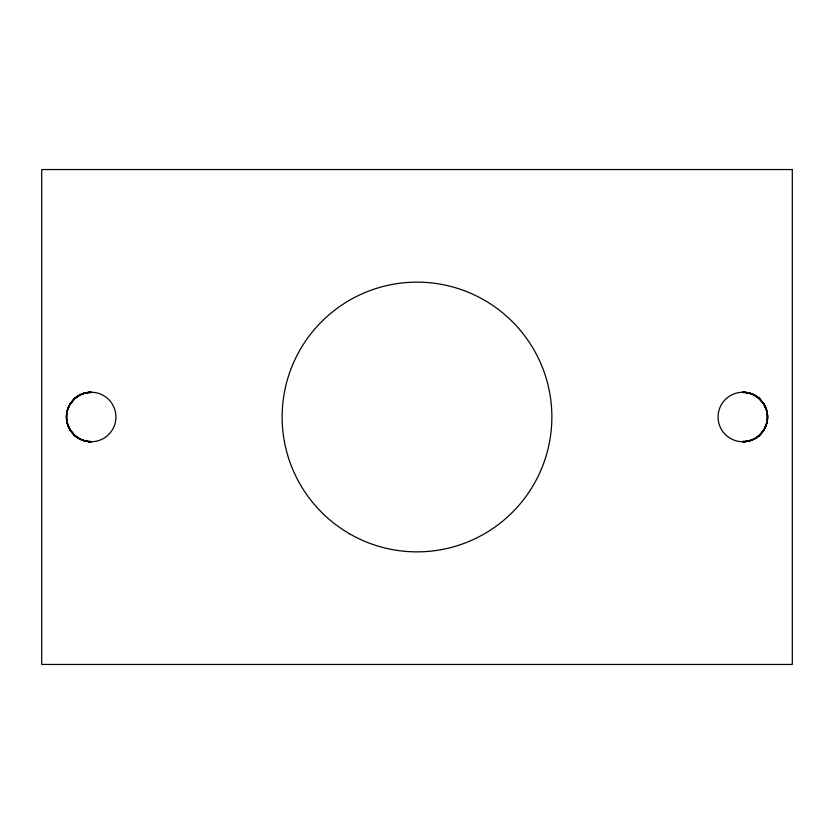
<?xml version="1.0" encoding="UTF-8"?>
<svg xmlns="http://www.w3.org/2000/svg" width="834" height="834" viewBox="0 0 834 834"><rect width="100%" height="100%" fill="white"/><g stroke="black" fill="none" stroke-linecap="round" stroke-linejoin="round"><path stroke-width="1.25" d="M67.012 411.725C68.847 402.916 75.884 395.493 84.568 393.158M766.988 422.275L764.309 429.249L759.586 435.192M67.106 411.35L69.472 405.157M766.894 422.65L764.538 428.843M67.168 411.068L67.356 410.37M766.832 422.932C764.997 430.563 759.294 437.12 751.987 439.977A46.423 32.828 90 0 1 747.691 441.259A49.039 34.621 -88.6 0 1 742.813 441.739L744.345 441.697M67.241 410.766L69.702 404.719L74.528 398.715M766.759 423.234L765.946 425.799M67.554 409.682L68.555 407.013M765.935 425.799L762.474 432.012L757.189 437.141M69.076 405.908L74.56 398.683L82.013 394.023A46.423 32.828 -90 0 1 86.309 392.741A49.018 34.663 -90 0 1 91.187 392.261L89.655 392.303M69.795 404.563L70.139 404M764.205 429.437L760.055 434.743L754.853 438.621M69.702 404.73L73.288 399.924L77.499 396.39M754.374 438.882L749.432 440.842M85.579 392.897L88.633 392.387M748.432 441.103L745.367 441.613M742.813 392.251L744.355 392.251L742.813 392.251A49.018 34.663 90 0 1 747.691 392.741A46.423 32.828 90 0 1 751.987 394.013L758.992 398.287L764.205 404.563M89.655 441.697L91.187 441.749A49.039 34.621 88.6 0 1 86.309 441.196A46.423 32.828 -90 0 1 82.013 439.977L75.008 435.713L69.795 429.437M745.367 392.387L748.432 392.897M88.633 441.613L85.579 441.103M749.432 393.158C757.387 395.306 764.007 401.707 766.415 409.588M84.568 440.842L79.637 438.882M79.157 438.621C73.131 435.296 68.649 429.354 67.095 422.65M756.501 396.39L763.141 402.895L766.905 411.35M76.624 436.995L77.499 437.61A45.745 32.349 -90 0 0 91.187 441.645M76.624 437.006L70.859 431.105L67.168 422.932M759.482 398.715L764.298 404.73L766.759 410.766M74.32 435.098L70.337 430.323L68.054 425.799M764.538 405.157L766.988 411.725M69.472 428.843L67.012 422.275M68.065 425.799L67.241 423.234M766.654 410.37L766.832 411.068M767.27 413.237L767.27 420.763A17.837 12.614 -90 0 0 767.28 413.32M66.73 420.763L66.73 413.237A17.837 12.614 90 0 0 66.72 420.68M767.551 414.779L767.551 419.221M77.468 396.317A45.745 32.349 -90 0 1 91.187 392.345M66.772 421.003A17.775 12.562 90 0 1 66.772 412.997M742.813 392.355A45.745 32.349 90 0 1 756.532 396.327M767.228 412.997A17.775 12.562 -90 0 1 767.228 421.003M756.521 437.631A45.745 32.349 90 0 1 742.813 441.645M760.42 434.754A43.326 30.649 89.6 0 1 742.813 441.447A43.921 31.056 90 0 0 759.555 435.473M759.545 398.548A43.91 31.046 90 0 0 742.813 392.491A43.326 30.639 -90 0 1 760.399 399.298M73.6 399.298A43.326 30.639 -90 0 1 91.187 392.553A43.91 31.046 -90 0 0 74.455 398.548M74.487 435.39A43.921 31.035 89.6 0 0 91.187 441.52A43.326 30.639 90 0 1 73.611 434.67M792.3 169.552L41.7 169.552L41.7 664.448L792.3 664.448L792.3 169.552M349.571 533.791A134.858 134.858 0 0 0 551.858 417A134.858 134.858 0 0 0 349.571 300.209A134.858 134.858 0 0 0 349.571 533.791M78.823 438.434A24.749 24.749 0 0 0 115.936 417A24.749 24.749 0 0 0 78.823 395.566A24.749 24.749 0 0 0 78.823 438.434M730.438 438.434A24.749 24.749 0 0 0 767.551 417A24.749 24.749 0 0 0 730.438 395.566A24.749 24.749 0 0 0 730.438 438.434"/></g></svg>
